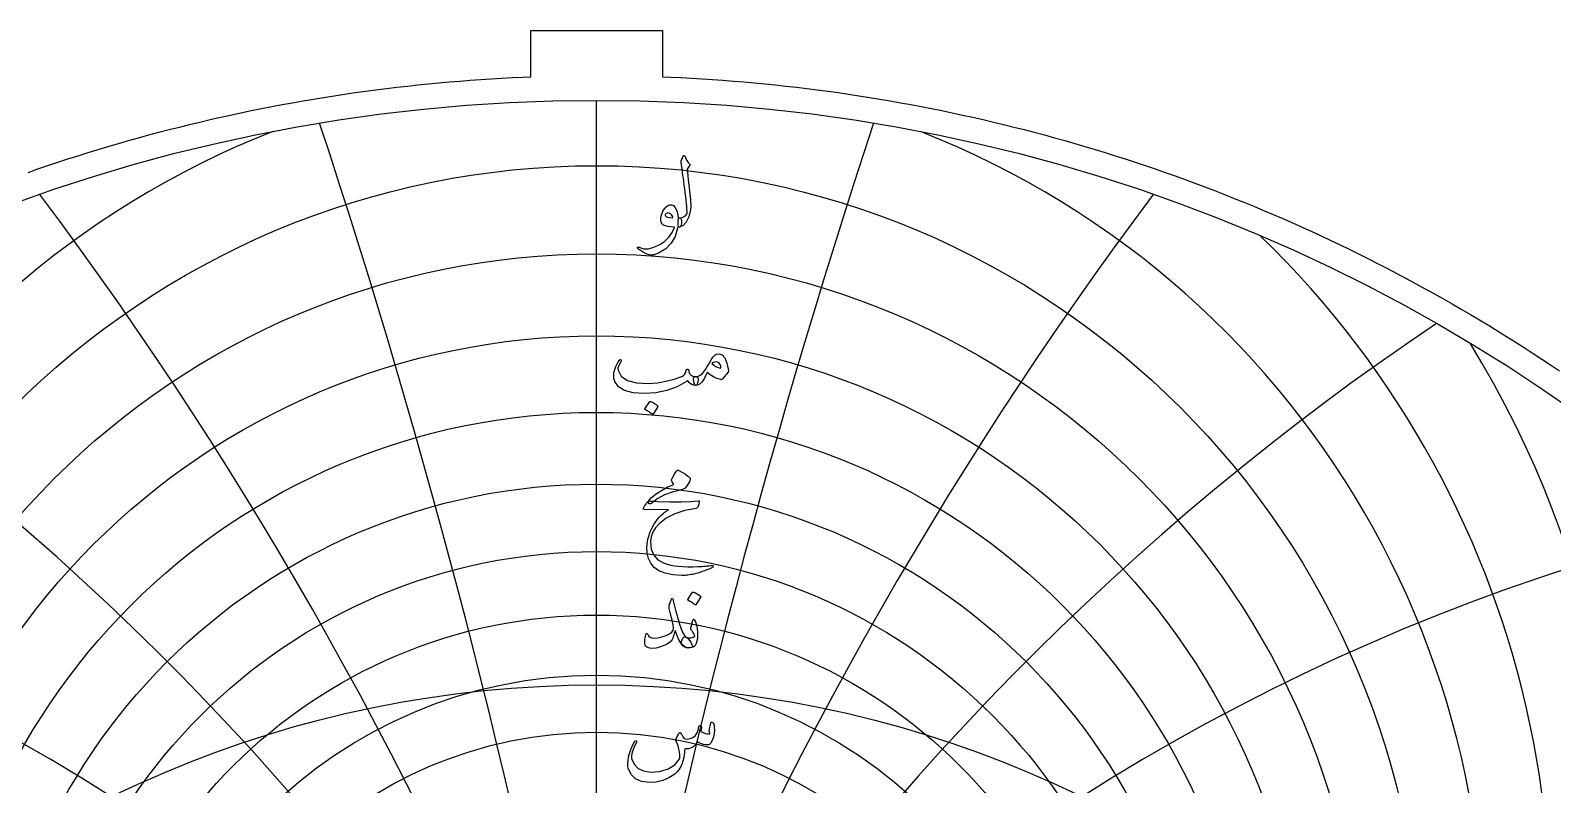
# Model space of a CAD drawing. Header units: millimetres. Extents: x -75 to 75, y -75 to 77.
# Drawn here: x -24.8 to 41.9, y 44.2 to 77.3 of the extents above; entities that cross this region are included whole.
import ezdxf

# ---------------------------------------------------------------- set-up
doc = ezdxf.new("R2010")
doc.units = ezdxf.units.MM
for name, color, linetype in [('CUT_OUTER', 1, 'Continuous'), ('ENGRAVE', 7, 'Continuous'), ('ENGRAVE_FINE', 8, 'Continuous'), ('TEXT', 5, 'Continuous')]:
    doc.layers.add(name, color=color, linetype=linetype)

msp = doc.modelspace()

# ---------------------------------------------------------------- linework, layer by layer
at = {"layer": 'CUT_OUTER'}
msp.add_lwpolyline([(-24.9447, 71.088), (-24.5081, 71.2397), (-24.0705, 71.3887), (-23.632, 71.5351), (-23.1926, 71.6787), (-22.7524, 71.8197), (-22.3113, 71.9579), (-21.8693, 72.0935), (-21.4266, 72.2263), (-20.983, 72.3564), (-20.5386, 72.4838), (-20.0935, 72.6085), (-19.6476, 72.7304), (-19.2009, 72.8496), (-18.7536, 72.966), (-18.3055, 73.0797), (-17.8568, 73.1907), (-17.4073, 73.2989), (-16.9573, 73.4043), (-16.5065, 73.507), (-16.0552, 73.6069), (-15.6033, 73.704), (-15.1507, 73.7983), (-14.6976, 73.8899), (-14.244, 73.9787), (-13.7898, 74.0647), (-13.3351, 74.1479), (-12.8798, 74.2284), (-12.4241, 74.306), (-11.968, 74.3808), (-11.5114, 74.4529), (-11.0543, 74.5221), (-10.5968, 74.5885), (-10.139, 74.6521), (-9.6807, 74.7129), (-9.2221, 74.7709), (-8.7632, 74.8261), (-8.3039, 74.8785), (-7.8443, 74.928), (-7.3844, 74.9747), (-6.9242, 75.0186), (-6.4638, 75.0597), (-6.0031, 75.0979), (-5.5422, 75.1334), (-5.0811, 75.166), (-4.6198, 75.1957), (-4.1583, 75.2227), (-3.6966, 75.2468), (-3.2349, 75.268), (-2.8875, 75.2819), (-2.8875, 77.3175), (2.8875, 77.3175), (2.8875, 75.2819), (3.2349, 75.268), (3.6966, 75.2468), (4.1583, 75.2227), (4.6198, 75.1957), (5.0811, 75.166), (5.5422, 75.1334), (6.0031, 75.0979), (6.4638, 75.0597), (6.9242, 75.0186), (7.3844, 74.9747), (7.8443, 74.928), (8.3039, 74.8785), (8.7632, 74.8261), (9.2221, 74.7709), (9.6807, 74.7129), (10.139, 74.6521), (10.5968, 74.5885), (11.0543, 74.5221), (11.5114, 74.4529), (11.968, 74.3808), (12.4241, 74.306), (12.8798, 74.2284), (13.3351, 74.1479), (13.7898, 74.0647), (14.244, 73.9787), (14.6976, 73.8899), (15.1507, 73.7983), (15.6033, 73.704), (16.0552, 73.6069), (16.5065, 73.507), (16.9573, 73.4043), (17.4073, 73.2989), (17.8568, 73.1907), (18.3055, 73.0797), (18.7536, 72.966), (19.2009, 72.8496), (19.6476, 72.7304), (20.0935, 72.6085), (20.5386, 72.4838), (20.983, 72.3564), (21.4266, 72.2263), (21.8693, 72.0935), (22.3113, 71.9579), (22.7524, 71.8197), (23.1926, 71.6787), (23.632, 71.5351), (24.0705, 71.3887), (24.5081, 71.2397), (24.9447, 71.088), (25.3804, 70.9336), (25.8152, 70.7765), (26.249, 70.6168), (26.6818, 70.4544), (27.1136, 70.2893), (27.5444, 70.1217), (27.9741, 69.9513), (28.4028, 69.7784), (28.8304, 69.6028), (29.2569, 69.4246), (29.6824, 69.2437), (30.1067, 69.0603), (30.5299, 68.8743), (30.9519, 68.6857), (31.3728, 68.4944), (31.7924, 68.3007), (32.2109, 68.1043), (32.6282, 67.9054), (33.0443, 67.7039), (33.4591, 67.4999), (33.8726, 67.2933), (34.2849, 67.0842), (34.6958, 66.8725), (35.1055, 66.6584), (35.5139, 66.4417), (35.9209, 66.2226), (36.3265, 66.0009), (36.7308, 65.7768), (37.1337, 65.5502), (37.5352, 65.3211), (37.9353, 65.0896), (38.334, 64.8556), (38.7312, 64.6191), (39.127, 64.3803), (39.5213, 64.139), (39.9141, 63.8953), (40.3054, 63.6492), (40.6952, 63.4006), (41.0834, 63.1498), (41.4701, 62.8965), (41.8553, 62.6408), (42.2388, 62.3828)], dxfattribs=at)
at = {"layer": 'ENGRAVE'}
msp.add_lwpolyline([(0, -74.25), (0, 74.25)], dxfattribs=at)
for centre, radius in [((0, 0), 74.25), ((0, 30.7256), 26.6869), ((0, 0), 48.6033)]:
    msp.add_circle(centre, radius, dxfattribs=at)
for centre, radius, start, end in [((0, 36.6138), 38.9484, 111.397429, 68.602571), ((0, 47.1324), 55.9213, 178.212698, 1.787302)]:
    msp.add_arc(centre, radius, start, end, dxfattribs=at)
at = {"layer": 'ENGRAVE_FINE'}
for centre, radius in [((0, 35.1615), 36.222), ((0, 33.8631), 33.6511), ((0, 32.7008), 31.2158), ((0, 31.6592), 28.8993), ((0, 29.8891), 24.5662), ((0, 29.1407), 22.5261), ((0, 28.4724), 20.5569), ((0, 27.8776), 18.6499)]:
    msp.add_circle(centre, radius, dxfattribs=at)
for centre, radius, start, end in [((-338.5795, -34.6684), 343.8026, 3.208337, 18.29396), ((-338.5795, -34.6684), 343.8026, 3.208337, 18.29396), ((338.5795, -34.6684), 343.8026, 161.70604, 176.791663), ((338.5795, -34.6684), 343.8026, 161.70604, 176.791663), ((-164.0263, -34.6684), 174.5532, 6.461003, 36.89217), ((-164.0263, -34.6684), 174.5532, 6.461003, 36.89217), ((164.0263, -34.6684), 174.5532, 143.10783, 173.538997), ((164.0263, -34.6684), 174.5532, 143.10783, 173.538997), ((0, 38.2419), 41.8538, 134.098509, 45.901491), ((-103.4046, -34.6684), 119.4014, 9.804661, 56.122086), ((-103.4046, -34.6684), 119.4014, 9.804661, 56.122086), ((103.4046, -34.6684), 119.4014, 123.877914, 170.195339), ((103.4046, -34.6684), 119.4014, 123.877914, 170.195339), ((0, 40.072), 44.9661, 148.455434, 31.544566), ((0, 42.136), 48.3191, 159.847193, 20.152807), ((-71.1485, -34.6684), 92.8778, 13.290888, 76.348103), ((-71.1485, -34.6684), 92.8778, 13.290888, 76.348103), ((71.1485, -34.6684), 92.8778, 103.651897, 166.709112), ((71.1485, -34.6684), 92.8778, 103.651897, 166.709112), ((0, 44.4732), 51.9539, 169.577451, 10.422549)]:
    msp.add_arc(centre, radius, start, end, dxfattribs=at)
at = {"layer": 'TEXT'}
for points in [[(3.7105, 71.5921), (3.7401, 71.6637), (3.7632, 71.7205), (3.7797, 71.7625), (3.7895, 71.7897), (3.7972, 71.807), (3.8071, 71.8193), (3.8192, 71.8267), (3.8335, 71.8292), (3.8496, 71.8265), (3.8631, 71.8182), (3.8738, 71.8045), (3.8818, 71.7853), (3.9183, 71.6912), (3.9619, 71.6064), (4.0127, 71.5309), (4.0706, 71.4647), (4.0868, 71.4436), (4.0914, 71.4197), (4.0846, 71.3931), (4.0662, 71.3637), (3.9696, 71.2276), (3.9762, 71.1667), (3.9828, 71.1069), (3.9893, 71.0481), (3.9959, 70.9905), (4.0025, 70.934), (4.0091, 70.8785), (4.0157, 70.8242), (4.0223, 70.7709), (4.0829, 70.278), (4.12, 69.8927), (4.1334, 69.615), (4.1233, 69.4448), (4.0404, 69.1361), (3.9323, 68.908), (3.7989, 68.7606), (3.6402, 68.6939), (3.6359, 68.6939), (3.6315, 68.6939), (3.6271, 68.6939), (3.6227, 68.6939), (3.5966, 68.7186), (3.5799, 68.7752), (3.5725, 68.8635), (3.5744, 68.9838), (3.5785, 69.0282), (3.5908, 69.0606), (3.6114, 69.0809), (3.6402, 69.0891), (3.7517, 69.1114), (3.8444, 69.1517), (3.9185, 69.2102), (3.974, 69.2867), (3.9703, 69.3787), (3.9635, 69.4832), (3.9538, 69.6004), (3.941, 69.7302), (3.9255, 69.8721), (3.9076, 70.0256), (3.8871, 70.1905), (3.8642, 70.367), (3.8431, 70.5404), (3.8236, 70.6963), (3.8057, 70.8346), (3.7895, 70.9554), (3.7755, 71.0586), (3.7643, 71.1442), (3.7558, 71.2123), (3.75, 71.2628), (3.7061, 71.513), (3.7047, 71.5377), (3.705, 71.5592), (3.7069, 71.5773), (3.7105, 71.5921)], [(3.5524, 68.6456), (3.4495, 68.2842), (3.2769, 67.9815), (3.0345, 67.7375), (2.7225, 67.5522), (2.6789, 67.5334), (2.6358, 67.5166), (2.5932, 67.5016), (2.5512, 67.4886), (2.5101, 67.4777), (2.47, 67.4694), (2.431, 67.4635), (2.3932, 67.46), (2.2988, 67.4735), (2.1736, 67.5226), (2.0177, 67.6074), (1.8311, 67.7279), (1.8111, 67.7452), (1.7993, 67.7619), (1.7957, 67.7781), (1.8004, 67.7938), (1.8108, 67.8058), (1.8245, 67.8113), (1.8415, 67.8102), (1.8618, 67.8025), (2.0559, 67.7397), (2.2735, 67.74), (2.5147, 67.8034), (2.7796, 67.9299), (2.9958, 68.0767), (3.1748, 68.2493), (3.3164, 68.4478), (3.4207, 68.672), (3.4199, 68.6799), (3.4174, 68.6863), (3.4133, 68.6909), (3.4075, 68.6939), (3.2563, 68.7027), (3.1276, 68.7203), (3.0214, 68.7466), (2.9377, 68.7818), (2.8729, 68.8361), (2.8323, 68.9113), (2.8158, 69.0074), (2.8235, 69.1243), (2.826, 69.1398), (2.829, 69.1556), (2.8326, 69.1716), (2.8367, 69.1879), (2.8413, 69.2048), (2.8465, 69.2225), (2.8523, 69.241), (2.8586, 69.2604), (2.9102, 69.3858), (2.9728, 69.4898), (3.0463, 69.5724), (3.1309, 69.6336), (3.2173, 69.6671), (3.2966, 69.6666), (3.3688, 69.632), (3.4339, 69.5634), (3.4907, 69.4679), (3.5338, 69.357), (3.5631, 69.2308), (3.5788, 69.0891), (3.5874, 69.0893), (3.5958, 69.0897), (3.6039, 69.0904), (3.6117, 69.0913), (3.6195, 69.0923), (3.6276, 69.093), (3.636, 69.0934), (3.6446, 69.0935), (3.6743, 69.0872), (3.6973, 69.0683), (3.7138, 69.0367), (3.7237, 68.9925), (3.7278, 68.944), (3.727, 68.8948), (3.7212, 68.8452), (3.7105, 68.7949), (3.6965, 68.7508), (3.6809, 68.7192), (3.6636, 68.7003), (3.6446, 68.6939), (3.5612, 68.6939), (3.5607, 68.686), (3.559, 68.6753), (3.5563, 68.6618), (3.5524, 68.6456)], [(3.3416, 69.1374), (3.2955, 69.2179), (3.245, 69.2747), (3.1902, 69.3079), (3.1309, 69.3175), (3.0955, 69.3082), (3.0639, 69.2933), (3.0362, 69.273), (3.0123, 69.2472), (3.0046, 69.2335), (3.0035, 69.2187), (3.009, 69.2028), (3.0211, 69.1857), (3.0664, 69.146), (3.132, 69.1188), (3.2179, 69.1042), (3.3241, 69.1023), (3.3351, 69.1045), (3.3416, 69.1111), (3.3438, 69.1221), (3.3416, 69.1374)], [(1.0012, 62.8535), (1.0168, 62.8705), (1.033, 62.8777), (1.0498, 62.8749), (1.067, 62.8623), (1.0802, 62.8458), (1.0846, 62.8272), (1.0802, 62.8063), (1.067, 62.7833), (1.0001, 62.6795), (0.9573, 62.5835), (0.9386, 62.4951), (0.9441, 62.4144), (1.0816, 62.1493), (1.3492, 61.9643), (1.7468, 61.8595), (2.2746, 61.8348), (2.6662, 61.8636), (3.042, 61.9237), (3.4018, 62.0151), (3.7456, 62.1378), (3.8063, 62.1737), (3.8565, 62.2289), (3.8963, 62.3032), (3.9257, 62.3968), (3.9355, 62.4235), (3.952, 62.4418), (3.9751, 62.452), (4.0047, 62.4539), (4.0258, 62.4449), (4.0409, 62.4265), (4.05, 62.3988), (4.053, 62.3617), (4.0736, 62.27), (4.131, 62.2014), (4.2251, 62.1559), (4.356, 62.1334), (4.4032, 62.1229), (4.435, 62.096), (4.4515, 62.0527), (4.4526, 61.9928), (4.4367, 61.8814), (4.4153, 61.8018), (4.3884, 61.7541), (4.356, 61.7382), (4.2597, 61.7508), (4.1683, 61.7887), (4.0818, 61.8518), (4.0003, 61.9402), (3.9935, 61.9437), (3.9817, 61.9413), (3.9649, 61.9327), (3.9432, 61.9182), (3.5338, 61.6877), (3.087, 61.523), (2.6028, 61.4242), (2.0814, 61.3913), (1.5995, 61.4242), (1.2251, 61.523), (0.9584, 61.6877), (0.7992, 61.9182), (0.763, 62.0469), (0.7509, 62.1784), (0.763, 62.3126), (0.7992, 62.4495), (0.848, 62.5769), (0.898, 62.6866), (0.949, 62.7789), (1.0012, 62.8535)], [(5.3747, 63.1345), (5.5122, 63.0857), (5.6261, 62.9479), (5.7164, 62.7212), (5.7831, 62.4056), (5.7856, 62.3828), (5.7842, 62.3628), (5.779, 62.3455), (5.7699, 62.331), (5.5284, 62.028), (5.5117, 62.0096), (5.4922, 61.9983), (5.47, 61.9942), (5.445, 61.9972), (5.2809, 62.0532), (5.1266, 62.1246), (4.9823, 62.2113), (4.8478, 62.3134), (4.7394, 62.0617), (4.6206, 61.882), (4.4913, 61.7741), (4.3516, 61.7382), (4.336, 61.7439), (4.3198, 61.7612), (4.303, 61.79), (4.2857, 61.8304), (4.2591, 61.9303), (4.2495, 62.0104), (4.2569, 62.0708), (4.2814, 62.1114), (4.2956, 62.121), (4.3121, 62.1279), (4.3308, 62.132), (4.3516, 62.1334), (4.4515, 62.1504), (4.5492, 62.197), (4.6447, 62.2733), (4.738, 62.3793), (4.7789, 62.4407), (4.8401, 62.5417), (4.9216, 62.6823), (5.0235, 62.8623), (5.103, 62.9814), (5.1881, 63.0665), (5.2787, 63.1175), (5.3747, 63.1345)], [(5.0586, 62.7042), (5.1409, 62.6356), (5.2342, 62.5791), (5.3385, 62.5346), (5.4538, 62.5022), (5.4475, 62.5887), (5.4241, 62.6592), (5.3838, 62.7138), (5.3264, 62.7525), (5.2603, 62.7725), (5.1936, 62.7712), (5.1264, 62.7484), (5.0586, 62.7042)], [(2.3317, 61.0312), (2.3372, 61.0367), (2.3449, 61.04), (2.3547, 61.0411), (2.3668, 61.04), (2.4522, 61.0054), (2.5326, 60.9631), (2.6081, 60.9132), (2.6786, 60.8555), (2.6854, 60.8468), (2.6885, 60.838), (2.6876, 60.8292), (2.683, 60.8204), (2.4766, 60.4867), (2.4689, 60.4787), (2.459, 60.4768), (2.447, 60.4809), (2.4327, 60.4911), (2.4203, 60.4999), (2.4008, 60.513), (2.3742, 60.5306), (2.3405, 60.5526), (2.299, 60.5789), (2.2494, 60.6096), (2.1914, 60.6448), (2.1253, 60.6843), (2.1165, 60.6909), (2.1121, 60.6975), (2.1121, 60.7041), (2.1165, 60.7106)], [(3.7061, 57.1676), (3.3224, 57.0674), (2.9838, 56.9382), (2.6901, 56.7798), (2.4415, 56.5924), (2.4033, 56.5636), (2.3679, 56.5474), (2.3353, 56.5438), (2.3053, 56.5529), (2.2705, 56.5943), (2.2757, 56.6528), (2.321, 56.7282), (2.4063, 56.8207), (2.6081, 56.9881), (2.84, 57.1391), (3.1021, 57.2735), (3.3943, 57.3916), (3.3109, 57.5145), (3.2953, 57.5452), (3.2879, 57.576), (3.2887, 57.6067), (3.2977, 57.6375), (3.3567, 57.7546), (3.4108, 57.8515), (3.4599, 57.9281), (3.5041, 57.9844), (3.5324, 58.011), (3.5601, 58.025), (3.5873, 58.0264), (3.6139, 58.0151), (3.7684, 57.9278), (3.8982, 57.846), (4.0033, 57.7697), (4.0838, 57.6989), (4.0994, 57.6762), (4.1068, 57.6473), (4.106, 57.6125), (4.0969, 57.5716), (4.0687, 57.5076), (4.0234, 57.43), (3.9611, 57.3386), (3.8818, 57.2335), (3.8609, 57.2178), (3.8247, 57.2016), (3.7731, 57.1849), (3.7061, 57.1676)], [(2.6698, 56.6582), (3.2332, 56.6385), (3.7204, 56.6363), (4.1312, 56.6517), (4.4658, 56.6846), (4.4761, 56.6858), (4.485, 56.6851), (4.4925, 56.6825), (4.4987, 56.678), (4.5032, 56.6718), (4.5058, 56.6643), (4.5065, 56.6554), (4.5053, 56.6451), (4.4967, 56.605), (4.4883, 56.5682), (4.4802, 56.5347), (4.4724, 56.5045), (4.4648, 56.4777), (4.4575, 56.4541), (4.4505, 56.4337), (4.4438, 56.4167), (4.4296, 56.3896), (4.4131, 56.3695), (4.3944, 56.3566), (4.3736, 56.3509), (3.8664, 56.2589), (3.4251, 56.1148), (3.0496, 55.9186), (2.7401, 55.6702), (2.5836, 55.4916), (2.47, 55.3025), (2.3992, 55.103), (2.3712, 54.893), (2.3981, 54.5634), (2.5051, 54.2947), (2.6923, 54.087), (2.9596, 53.9401), (3.0982, 53.8957), (3.2505, 53.8589), (3.4166, 53.8298), (3.5963, 53.8084), (3.7895, 53.7944), (3.9959, 53.7875), (4.2155, 53.7878), (4.4482, 53.7952), (4.531, 53.7999), (4.6123, 53.8051), (4.6923, 53.8109), (4.771, 53.8172), (4.8477, 53.824), (4.9219, 53.8314), (4.9937, 53.8394), (5.063, 53.8479), (5.0841, 53.849), (5.0992, 53.8435), (5.1083, 53.8314), (5.1113, 53.8128), (5.1096, 53.7911), (5.1047, 53.7744), (5.0965, 53.7626), (5.0849, 53.7557), (4.9609, 53.7033), (4.8434, 53.6558), (4.7325, 53.6133), (4.6282, 53.5757), (4.5308, 53.5427), (4.4405, 53.5142), (4.3574, 53.49), (4.2814, 53.4703), (4.2099, 53.4557), (4.1403, 53.4428), (4.0726, 53.4316), (4.0069, 53.422), (3.9428, 53.4146), (3.8801, 53.4099), (3.8188, 53.408), (3.7588, 53.4088), (3.3493, 53.4406), (3.0079, 53.5098), (2.7346, 53.6163), (2.5293, 53.7601), (2.3786, 53.9399), (2.2735, 54.1498), (2.214, 54.3899), (2.2, 54.6603), (2.243, 54.9956), (2.346, 55.3211), (2.5087, 55.6368), (2.7313, 55.9425), (2.8183, 56.035), (2.9168, 56.1236), (3.0269, 56.2084), (3.1484, 56.2894), (2.0858, 56.2982), (2.0603, 56.3091), (2.0496, 56.3289), (2.0537, 56.3574), (2.0726, 56.3948), (2.1083, 56.4491), (2.1407, 56.498), (2.1698, 56.5413), (2.1956, 56.5792), (2.2181, 56.6113), (2.2373, 56.6374), (2.2532, 56.6574), (2.2658, 56.6714), (2.2944, 56.6739), (2.3712, 56.6725), (2.4964, 56.6673), (2.6698, 56.6582)], [(3.3658, 52.2904), (3.391, 52.1753), (3.4185, 52.0582), (3.4481, 51.9393), (3.48, 51.8184), (3.514, 51.695), (3.5502, 51.5686), (3.5887, 51.4392), (3.6293, 51.3068), (3.7113, 51.0686), (3.7863, 50.8896), (3.854, 50.77), (3.9147, 50.7096), (3.9677, 50.6737), (4.0212, 50.6229), (4.0752, 50.5573), (4.1299, 50.4769), (4.1815, 50.3773), (4.1957, 50.3023), (4.1727, 50.2521), (4.1123, 50.2266), (3.9172, 50.2463), (3.7445, 50.3759), (3.5944, 50.6152), (3.4668, 50.9643), (3.4641, 50.9701), (3.4602, 50.9742), (3.4553, 50.9766), (3.4492, 50.9775), (3.4448, 50.9766), (3.4404, 50.9742), (3.4361, 50.9701), (3.4317, 50.9643), (3.4193, 50.9078), (3.4042, 50.8479), (3.3864, 50.7848), (3.3658, 50.7184), (3.3433, 50.6555), (3.3197, 50.6031), (3.295, 50.5611), (3.2692, 50.5296), (3.1764, 50.4486), (3.0606, 50.377), (2.9217, 50.3147), (2.7598, 50.2617), (2.5952, 50.2225), (2.4524, 50.2057), (2.3317, 50.2115), (2.2329, 50.2398), (2.1484, 50.3106), (2.1099, 50.4352), (2.1176, 50.6136), (2.1714, 50.8457), (2.1766, 50.8534), (2.1835, 50.8589), (2.192, 50.8622), (2.2022, 50.8633), (2.2142, 50.8619), (2.2241, 50.8578), (2.2318, 50.8509), (2.2373, 50.8413), (2.2581, 50.7928), (2.2812, 50.7524), (2.3064, 50.7203), (2.3339, 50.6964), (2.4195, 50.6646), (2.5359, 50.6569), (2.683, 50.6734), (2.8608, 50.714), (3.0505, 50.7749), (3.1978, 50.8435), (3.303, 50.9198), (3.3658, 51.0038), (3.3762, 51.0889), (3.3592, 51.2343), (3.3148, 51.4402), (3.2428, 51.7064), (3.2083, 51.8466), (3.188, 51.96), (3.1819, 52.0464), (3.1902, 52.106), (3.2736, 52.3431), (3.2826, 52.3681), (3.2922, 52.3859), (3.3024, 52.3966), (3.3131, 52.4002), (3.3263, 52.3933), (3.3395, 52.3727), (3.3526, 52.3384), (3.3658, 52.2904)], [(4.2133, 52.6681), (4.2188, 52.6735), (4.2265, 52.6768), (4.2363, 52.6779), (4.2484, 52.6768), (4.3338, 52.6423), (4.4142, 52.6), (4.4897, 52.55), (4.5602, 52.4924), (4.567, 52.4836), (4.5701, 52.4748), (4.5692, 52.4661), (4.5646, 52.4573), (4.3582, 52.1236), (4.3505, 52.1156), (4.3406, 52.1137), (4.3286, 52.1178), (4.3143, 52.1279), (4.3019, 52.1367), (4.2824, 52.1499), (4.2558, 52.1675), (4.2221, 52.1894), (4.1806, 52.2158), (4.131, 52.2465), (4.073, 52.2816), (4.0069, 52.3212), (3.9981, 52.3277), (3.9937, 52.3343), (3.9937, 52.3409), (3.9981, 52.3475)], [(4.2528, 50.8721), (4.227, 50.9152), (4.2023, 50.9522), (4.1787, 50.9832), (4.1562, 51.0082), (4.14, 51.0296), (4.131, 51.0543), (4.129, 51.0823), (4.1342, 51.1136), (4.2265, 51.4473), (4.2394, 51.4764), (4.2561, 51.4846), (4.2767, 51.472), (4.3011, 51.4385), (4.3379, 51.3675), (4.3692, 51.2816), (4.395, 51.1808), (4.4153, 51.0653), (4.4271, 50.9544), (4.4317, 50.8457), (4.4293, 50.7392), (4.4197, 50.635), (4.404, 50.5441), (4.3834, 50.4648), (4.3579, 50.397), (4.3275, 50.3408), (4.2899, 50.299), (4.2385, 50.2661), (4.1735, 50.242), (4.0947, 50.2266), (4.014, 50.2236), (3.9388, 50.2365), (3.8691, 50.2653), (3.8049, 50.31), (3.7552, 50.3668), (3.7292, 50.4319), (3.7267, 50.5051), (3.7478, 50.5867), (3.7816, 50.6533), (3.8214, 50.6953), (3.8672, 50.7126), (3.9191, 50.7052), (4.0387, 50.6764), (4.143, 50.6734), (4.232, 50.6962), (4.3055, 50.7447), (4.3071, 50.7576), (4.2989, 50.7832), (4.2808, 50.8213), (4.2528, 50.8721)], [(5.0103, 46.9218), (5.018, 46.941), (5.0278, 46.9548), (5.0399, 46.963), (5.0542, 46.9657), (5.0726, 46.9635), (5.0882, 46.957), (5.1011, 46.946), (5.1113, 46.9306), (5.1362, 46.8757), (5.1541, 46.8077), (5.1648, 46.7264), (5.1684, 46.632), (5.1588, 46.4778), (5.1299, 46.3312), (5.0819, 46.1923), (5.0147, 46.0612), (4.9916, 46.0296), (4.9664, 46.0052), (4.9389, 45.9879), (4.9093, 45.9777), (4.802, 45.9709), (4.6864, 45.9898), (4.5627, 46.0345), (4.4306, 46.1051), (4.3195, 45.9528), (4.188, 45.8515), (4.0363, 45.8013), (3.8642, 45.8021), (3.8586, 45.7095), (3.8505, 45.6204), (3.8399, 45.5349), (3.8269, 45.453), (3.8114, 45.3741), (3.7934, 45.2977), (3.7729, 45.2237), (3.75, 45.1522), (3.6968, 45.0232), (3.6249, 44.9041), (3.5343, 44.7949), (3.4251, 44.6955), (3.1696, 44.5254), (2.8992, 44.4057), (2.6141, 44.3365), (2.3141, 44.3179), (1.9763, 44.3637), (1.7092, 44.4837), (1.513, 44.6777), (1.3876, 44.9458), (1.3706, 45.0424), (1.3678, 45.1566), (1.3794, 45.2883), (1.4052, 45.4376), (1.4466, 45.6012), (1.5051, 45.7714), (1.5805, 45.9481), (1.673, 46.1314), (1.6804, 46.1429), (1.6895, 46.1512), (1.7002, 46.1561), (1.7125, 46.1578), (1.7249, 46.1567), (1.7356, 46.1534), (1.7447, 46.1479), (1.7521, 46.1402), (1.757, 46.129), (1.7586, 46.1172), (1.757, 46.1048), (1.7521, 46.0919), (1.6346, 45.8479), (1.5589, 45.6473), (1.5248, 45.49), (1.5325, 45.3761), (1.6434, 45.125), (1.8179, 44.9425), (2.0561, 44.8286), (2.358, 44.7833), (2.7801, 44.8102), (3.1375, 44.9173), (3.43, 45.1044), (3.6578, 45.3718), (3.657, 45.548), (3.6282, 45.734), (3.5714, 45.93), (3.4866, 46.1358), (3.4759, 46.1567), (3.4701, 46.1753), (3.4693, 46.1918), (3.4734, 46.2061), (3.497, 46.2551), (3.5195, 46.301), (3.5409, 46.344), (3.5612, 46.3839), (3.5804, 46.4203), (3.5985, 46.4525), (3.6155, 46.4807), (3.6315, 46.5047), (3.6405, 46.5148), (3.6501, 46.5189), (3.6603, 46.517), (3.671, 46.5091), (3.6765, 46.503), (3.6842, 46.4937), (3.694, 46.4811), (3.7061, 46.4651), (3.7198, 46.4459), (3.7347, 46.4234), (3.7506, 46.3976), (3.7676, 46.3685), (3.8022, 46.3126), (3.8313, 46.2719), (3.8549, 46.2467), (3.873, 46.2368), (3.9871, 46.2272), (4.1013, 46.2467), (4.2155, 46.2953), (4.3297, 46.3729), (4.3711, 46.4245), (4.412, 46.5091), (4.4523, 46.6265), (4.4921, 46.7769), (4.496, 46.7912), (4.5031, 46.8033), (4.5135, 46.8131), (4.5273, 46.8208), (4.5402, 46.8258), (4.5525, 46.8274), (4.5643, 46.8258), (4.5756, 46.8208), (4.5923, 46.7934), (4.5986, 46.7418), (4.5945, 46.666), (4.5799, 46.5661), (4.6686, 46.5118), (4.7633, 46.4761), (4.864, 46.4591), (4.9708, 46.4608), (4.9694, 46.4929), (4.9653, 46.5189), (4.9584, 46.539), (4.9488, 46.553), (4.9378, 46.5661), (4.9312, 46.5793), (4.929, 46.5925), (4.9312, 46.6057)]]:
    msp.add_lwpolyline(points, close=True, dxfattribs=at)

doc.saveas('drawing.dxf')
